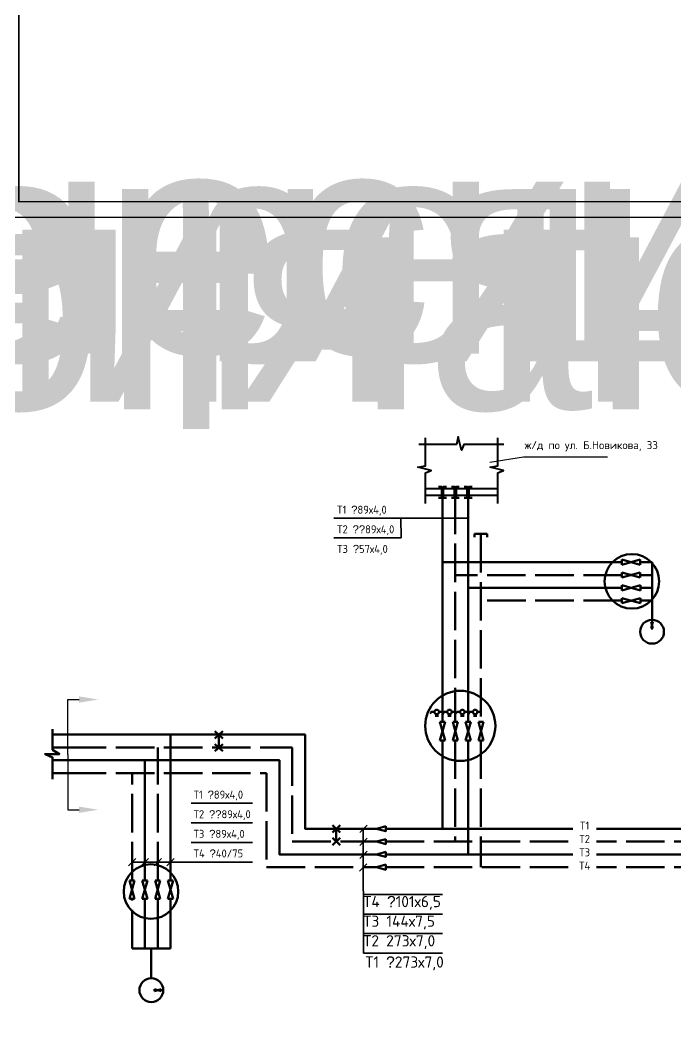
# Model space of a CAD drawing. Header units: metres. Extents: x 1981 to 7362, y 1229 to 3678.
# Drawn here: x 3668.9 to 3873.5, y 1729.9 to 2044.3 of the extents above; entities that cross this region are included whole.
import ezdxf
from ezdxf.enums import TextEntityAlignment as Align

# ---------------------------------------------------------------- set-up
doc = ezdxf.new("R2018")
doc.units = ezdxf.units.M
doc.linetypes.add('ACAD_ISO02W100', pattern=[15, 12, -3])
for name, color, linetype, lineweight in [('3 Оъекты сущ.', 7, 'Continuous', 30), ('7 тонкие', 7, 'Continuous', 20), ('Объекты проект.', 1, 'Continuous', 80), ('Основной', 255, 'Continuous', 50), ('Размер 3.5', 250, 'Continuous', 35), ('Размерный', 4, 'Continuous', 30)]:
    doc.layers.add(name, color=color, linetype=linetype, lineweight=lineweight)
doc.layers.add('Форматы', color=7, linetype='Continuous')
doc.styles.add('-ISOCPEUR-', font='isocpeur.ttf')
doc.styles.add('GOST-2.304_Type-B', font='GOST Common.ttf')
doc.styles.get("Standard").update_dxf_attribs({"font": 'GOST Common.ttf'})

# ---------------------------------------------------------------- blocks, each defined once
blk = doc.blocks.new('*U143')
blk.add_lwpolyline([(0, 0), (420, 0), (420, -297), (0, -297)], close=True)
at = {"const_width": 0.5}
blk.add_lwpolyline([(20, -5), (415, -5), (415, -292), (20, -292)], close=True, dxfattribs=at)
at = {"style": 'GOST-2.304_Type-B'}
blk.add_attdef('РАЗРАБОТАЛ', text='', height=2.5, dxfattribs=at).set_placement((250.5, -264.22), align=Align.MIDDLE_LEFT)
at = {"style": 'GOST-2.304_Type-B', "flags": 8}
for tag, height, p in [('ДАТА', 2.5, (290.07, -264.4)), ('ЛИСТ', 3, (386.39, -271.92)), ('ЛИСТОВ', 3, (403.89, -271.92)), ('ФОРМАТ', 3, (380.97, -294.75))]:
    blk.add_attdef(tag, text='', height=height, dxfattribs=at).set_placement(p, align=Align.MIDDLE_CENTER)
at = {"style": 'GOST-2.304_Type-B'}
blk.add_attdef('ПРОВЕРИЛ', (250.75, -270.73), '', height=2.5, dxfattribs=at)
at = {"lineweight": 30, "flags": 104}
for tag, p in [('ТЕПЛОВЫЕ_СЕТИ', (330, -269.5)), ('ИМЯ_ЧЕРТЕЖА', (330, -284.5))]:
    blk.add_attdef(tag, text='', height=3, dxfattribs=at).set_placement(p, align=Align.MIDDLE_CENTER)
blk = doc.blocks.new('*U142')
at = {"style": 'GOST-2.304_Type-B'}
blk.add_attdef('РАЗРАБОТАЛ', text='', height=2.5, dxfattribs=at).set_placement((40.5, -264.22), align=Align.MIDDLE_LEFT)
at = {"style": 'GOST-2.304_Type-B', "flags": 8}
for tag, height, p in [('ДАТА', 2.5, (80.07, -264.4)), ('ЛИСТ', 3, (176.39, -271.92)), ('ЛИСТОВ', 3, (193.89, -271.92)), ('ФОРМАТ', 3, (170.97, -294.75))]:
    blk.add_attdef(tag, text='', height=height, dxfattribs=at).set_placement(p, align=Align.MIDDLE_CENTER)
at = {"style": 'GOST-2.304_Type-B'}
blk.add_attdef('ПРОВЕРИЛ', (40.75, -270.73), '', height=2.5, dxfattribs=at)
at = {"lineweight": 30, "flags": 104}
for tag, p in [('ТЕПЛОВЫЕ_СЕТИ', (120, -269.5)), ('ИМЯ_ЧЕРТЕЖА', (120, -284.5))]:
    blk.add_attdef(tag, text='', height=3, dxfattribs=at).set_placement(p, align=Align.MIDDLE_CENTER)

msp = doc.modelspace()

# ---------------------------------------------------------------- linework, layer by layer
at = {"lineweight": 60}
for p, q in [((3856.609, 1874.203), (3856.609, 1875.809)), ((3856.609, 1875.809), (3862.388, 1874.203)), ((3862.388, 1875.809), (3856.609, 1874.203)), ((3862.388, 1874.203), (3862.388, 1875.809)), ((3866.048, 1875.006), (3866.048, 1863.006)), ((3856.609, 1870.203), (3856.609, 1871.809)), ((3856.609, 1871.809), (3862.388, 1870.203)), ((3862.388, 1871.809), (3856.609, 1870.203)), ((3862.388, 1870.203), (3862.388, 1871.809)), ((3856.619, 1866.203), (3856.619, 1867.809)), ((3856.619, 1867.809), (3862.398, 1866.203)), ((3862.398, 1867.809), (3856.619, 1866.203)), ((3862.398, 1866.203), (3862.398, 1867.809)), ((3856.619, 1863.809), (3862.398, 1862.203)), ((3862.398, 1863.809), (3856.619, 1862.203)), ((3862.398, 1862.203), (3862.398, 1863.809)), ((3866.048, 1863.006), (3866.048, 1856.34)), ((3865.766, 1856.34), (3866.331, 1856.34)), ((3866.331, 1856.34), (3865.766, 1854.305)), ((3866.331, 1854.305), (3865.766, 1856.34)), ((3865.766, 1854.305), (3866.331, 1854.305)), ((3797.282, 1828.246), (3798.142, 1828.246)), ((3799.395, 1826.993), (3798.321, 1826.993)), ((3798.858, 1827.53), (3798.858, 1826.993)), ((3799.574, 1828.246), (3800.648, 1828.246)), ((3801.282, 1828.246), (3802.142, 1828.246)), ((3803.395, 1826.993), (3802.321, 1826.993)), ((3802.858, 1827.53), (3802.858, 1826.993)), ((3803.574, 1828.246), (3804.648, 1828.246)), ((3805.282, 1828.246), (3806.142, 1828.246)), ((3807.395, 1826.993), (3806.321, 1826.993)), ((3806.858, 1827.53), (3806.858, 1826.993)), ((3807.574, 1828.246), (3808.648, 1828.246)), ((3809.282, 1828.246), (3810.142, 1828.246)), ((3811.395, 1826.993), (3810.321, 1826.993)), ((3810.858, 1827.53), (3810.858, 1826.993)), ((3811.574, 1828.246), (3812.648, 1828.246)), ((3799.845, 1825.151), (3801.451, 1825.151)), ((3801.451, 1819.372), (3799.845, 1825.151)), ((3801.451, 1825.151), (3799.845, 1819.372)), ((3805.451, 1825.151), (3803.845, 1825.151)), ((3803.845, 1819.372), (3805.451, 1825.151)), ((3803.845, 1825.151), (3805.451, 1819.372)), ((3809.451, 1825.151), (3807.845, 1825.151)), ((3807.845, 1819.372), (3809.451, 1825.151)), ((3807.845, 1825.151), (3809.451, 1819.372)), ((3813.451, 1825.151), (3811.845, 1825.151)), ((3811.845, 1819.372), (3813.451, 1825.151)), ((3811.845, 1825.151), (3813.451, 1819.372)), ((3732.117, 1819.96), (3729.658, 1822.21)), ((3729.658, 1819.96), (3732.117, 1822.21)), ((3730.887, 1817.085), (3730.887, 1821.085)), ((3732.117, 1815.96), (3729.658, 1818.21)), ((3729.658, 1815.96), (3732.117, 1818.21)), ((3799.845, 1819.372), (3801.451, 1819.372)), ((3803.845, 1819.372), (3805.451, 1819.372)), ((3807.845, 1819.372), (3809.451, 1819.372)), ((3811.845, 1819.372), (3813.451, 1819.372)), ((3768.745, 1790.654), (3766.287, 1792.904)), ((3766.287, 1790.654), (3768.745, 1792.904)), ((3767.516, 1787.779), (3767.516, 1791.779)), ((3768.745, 1786.654), (3766.287, 1788.904)), ((3766.287, 1786.654), (3768.745, 1788.904)), ((3702.98, 1775.647), (3704.586, 1775.647)), ((3704.586, 1775.647), (3702.98, 1769.868)), ((3704.586, 1769.868), (3702.98, 1775.647)), ((3706.98, 1775.647), (3708.586, 1775.647)), ((3708.586, 1775.647), (3706.98, 1769.868)), ((3708.586, 1769.868), (3706.98, 1775.647)), ((3710.98, 1775.647), (3712.586, 1775.647)), ((3712.586, 1775.647), (3710.98, 1769.868)), ((3712.586, 1769.868), (3710.98, 1775.647)), ((3714.98, 1775.647), (3716.586, 1775.647)), ((3716.586, 1775.647), (3714.98, 1769.868)), ((3716.586, 1769.868), (3714.98, 1775.647)), ((3702.98, 1769.868), (3704.586, 1769.868)), ((3706.98, 1769.868), (3708.586, 1769.868)), ((3710.98, 1769.868), (3712.586, 1769.868)), ((3714.98, 1769.868), (3716.586, 1769.868)), ((3703.783, 1754.429), (3715.783, 1754.429)), ((3709.783, 1754.429), (3709.783, 1745.445)), ((3710.796, 1741.109), (3710.796, 1741.675)), ((3712.831, 1741.675), (3710.796, 1741.109)), ((3710.796, 1741.675), (3712.831, 1741.109)), ((3712.831, 1741.109), (3712.831, 1741.675))]:
    msp.add_line(p, q, dxfattribs=at)
at = {"color": 5, "linetype": 'ACAD_ISO02W100', "lineweight": 50}
for p, q in [((3711.783, 1775.647), (3711.783, 1817.164)), ((3804.648, 1819.372), (3804.648, 1787.779))]:
    msp.add_line(p, q, dxfattribs=at)
at = {"color": 4, "lineweight": 60}
msp.add_line((3808.648, 1819.149), (3808.648, 1783.779), dxfattribs=at)
at = {"color": 6, "linetype": 'ACAD_ISO02W100', "lineweight": 50}
for p, q in [((3812.648, 1819.372), (3812.648, 1779.779)), ((3703.783, 1775.647), (3703.783, 1809.164)), ((3782.925, 1779.779), (3969.974, 1779.779)), ((3703.783, 1754.429), (3703.783, 1769.868))]:
    msp.add_line(p, q, dxfattribs=at)
at = {"color": 7, "lineweight": 50, "ltscale": 0.5}
for points in [[(3799.418, 1898.555), (3800.408, 1898.555), (3800.408, 1895.113), (3799.418, 1895.113)], [(3801.899, 1898.555), (3800.908, 1898.555), (3800.908, 1895.113), (3801.899, 1895.113)], [(3803.418, 1898.555), (3804.408, 1898.555), (3804.408, 1895.113), (3803.418, 1895.113)], [(3805.899, 1898.555), (3804.908, 1898.555), (3804.908, 1895.113), (3805.899, 1895.113)], [(3807.418, 1898.555), (3808.408, 1898.555), (3808.408, 1895.113), (3807.418, 1895.113)], [(3809.899, 1898.555), (3808.908, 1898.555), (3808.908, 1895.113), (3809.899, 1895.113)]]:
    msp.add_lwpolyline(points, dxfattribs=at)
at = {"color": 5, "linetype": 'ACAD_ISO02W100', "lineweight": 50}
for points in [[(3804.631, 1895.805), (3804.631, 1825.151)], [(3856.609, 1871.006), (3804.631, 1871.006)], [(3683.741, 1817.164), (3753.782, 1817.164), (3753.782, 1787.779), (3780.036, 1787.779)], [(3782.925, 1787.779), (3943.467, 1787.779), (3943.467, 1817.164), (3977.974, 1817.164), (3977.974, 1787.779), (4042.938, 1787.779)]]:
    msp.add_lwpolyline(points, dxfattribs=at)
at = {"color": 4, "lineweight": 60}
for points in [[(3808.665, 1895.805), (3808.665, 1825.151)], [(3856.619, 1867.006), (3808.665, 1867.006)]]:
    msp.add_lwpolyline(points, dxfattribs=at)
at = {"color": 6, "linetype": 'ACAD_ISO02W100', "lineweight": 50}
for points in [[(3812.648, 1883.818), (3810.648, 1883.818), (3810.648, 1882.818)], [(3812.648, 1883.818), (3812.648, 1825.151)], [(3812.648, 1883.818), (3814.648, 1883.818), (3814.648, 1882.818)], [(3856.619, 1863.006), (3812.648, 1863.006)], [(3683.741, 1809.164), (3745.782, 1809.164), (3745.782, 1779.779), (3780.036, 1779.779)]]:
    msp.add_lwpolyline(points, dxfattribs=at)
at = {"lineweight": 50}
msp.add_lwpolyline([(3856.619, 1863.809), (3856.619, 1862.203)], dxfattribs=at)
at = {"lineweight": 60}
for points in [[(3782.925, 1792.582), (3780.036, 1791.779), (3782.925, 1790.977)], [(3782.925, 1788.582), (3780.036, 1787.779), (3782.925, 1786.977)], [(3782.925, 1784.582), (3780.036, 1783.779), (3782.925, 1782.977)], [(3782.925, 1780.582), (3780.036, 1779.779), (3782.925, 1778.977)]]:
    msp.add_lwpolyline(points, close=True, dxfattribs=at)
for centre, radius in [((3866.048, 1853.308), 3.72), ((3798.858, 1828.246), 0.716), ((3802.858, 1828.246), 0.716), ((3806.858, 1828.246), 0.716), ((3810.858, 1828.246), 0.716), ((3709.799, 1741.392), 3.72)]:
    msp.add_circle(centre, radius, dxfattribs=at)
for centre in [(3797.264, 1827.972), (3801.264, 1827.972), (3805.264, 1827.972), (3809.264, 1827.972)]:
    msp.add_arc(centre, 0.274, 86.2591, 244.72194, dxfattribs=at)
at = {"layer": '3 Оъекты сущ.', "lineweight": 40, "ltscale": 50}
for points in [[(3795.374, 1893.308), (3795.374, 1902.895), (3797.105, 1903.675), (3792.956, 1904.639), (3795.374, 1905.153), (3795.374, 1913.804)], [(3819.786, 1911.74), (3807.323, 1911.74), (3806.543, 1910.009), (3805.578, 1914.158), (3805.065, 1911.74), (3793.277, 1911.74)], [(3817.942, 1893.308), (3817.942, 1902.895), (3819.673, 1903.675), (3815.525, 1904.639), (3817.942, 1905.153), (3817.942, 1913.804)], [(3817.942, 1897.905), (3795.374, 1897.905)], [(3817.942, 1895.805), (3795.374, 1895.805)]]:
    msp.add_lwpolyline(points, dxfattribs=at)
at = {"layer": '7 тонкие', "lineweight": 60}
for p, q in [((3683.748, 1821.164), (3678.982, 1821.164)), ((3683.741, 1817.164), (3678.982, 1817.164)), ((3683.744, 1813.164), (3678.996, 1813.168)), ((3683.741, 1809.164), (3678.989, 1809.168))]:
    msp.add_line(p, q, dxfattribs=at)
msp.add_lwpolyline([(3678.982, 1822.877), (3678.982, 1816.476), (3681.095, 1815.112), (3676.646, 1815.112), (3678.997, 1814.082), (3678.991, 1807.243)], dxfattribs=at)
at = {"layer": 'Объекты проект.', "lineweight": 60}
for p, q in [((3866.048, 1875.006), (3862.388, 1875.006)), ((3715.783, 1775.647), (3715.783, 1821.164)), ((3800.648, 1819.372), (3800.648, 1791.779)), ((3782.925, 1791.779), (3939.467, 1791.779)), ((3715.783, 1754.429), (3715.783, 1769.868))]:
    msp.add_line(p, q, dxfattribs=at)
at = {"layer": 'Объекты проект.', "color": 5, "lineweight": 60}
for p, q in [((3866.048, 1871.006), (3862.388, 1871.006)), ((3711.783, 1754.429), (3711.783, 1769.868))]:
    msp.add_line(p, q, dxfattribs=at)
at = {"layer": 'Объекты проект.', "color": 4, "lineweight": 60}
for p, q in [((3866.048, 1867.006), (3862.398, 1867.006)), ((3707.783, 1775.647), (3707.783, 1813.164)), ((3782.925, 1783.779), (3973.974, 1783.779)), ((3707.783, 1754.429), (3707.783, 1769.868))]:
    msp.add_line(p, q, dxfattribs=at)
at = {"layer": 'Объекты проект.', "color": 6, "lineweight": 60}
msp.add_line((3866.048, 1863.006), (3862.398, 1863.006), dxfattribs=at)
at = {"layer": 'Объекты проект.', "lineweight": 60}
for points in [[(3800.634, 1895.813), (3800.648, 1825.151)], [(3856.609, 1875.006), (3800.638, 1874.995)], [(3683.741, 1821.164), (3757.782, 1821.164), (3757.782, 1791.779), (3780.036, 1791.779)]]:
    msp.add_lwpolyline(points, dxfattribs=at)
at = {"layer": 'Объекты проект.', "color": 4, "lineweight": 60}
msp.add_lwpolyline([(3683.741, 1813.164), (3749.782, 1813.164), (3749.782, 1783.779), (3780.036, 1783.779)], dxfattribs=at)
at = {"layer": 'Основной', "lineweight": 25}
msp.add_lwpolyline([(3852.141, 1907.786), (3825.978, 1907.786), (3815.384, 1906.165)], dxfattribs=at)
at = {"layer": 'Основной'}
for centre, radius in [((3859.77, 1869.029), 8.519), ((3806.202, 1823.902), 10.953), ((3709.692, 1772.179), 8.519)]:
    msp.add_circle(centre, radius, dxfattribs=at)
at = {"layer": 'Размер 3.5'}
for p, q in [((3766.734, 1888.722), (3808.665, 1888.722)), ((3766.734, 1882.603), (3787.773, 1882.603)), ((3741.323, 1799.752), (3722.27, 1799.752)), ((3741.323, 1793.633), (3722.27, 1793.633)), ((3774.886, 1790.634), (3777.177, 1792.925)), ((3775.905, 1791.779), (3776.032, 1752.911)), ((3774.886, 1786.508), (3777.177, 1788.798)), ((3741.323, 1787.513), (3722.27, 1787.513)), ((3702.638, 1780.186), (3704.928, 1782.476)), ((3706.638, 1780.186), (3708.928, 1782.476)), ((3710.638, 1780.186), (3712.928, 1782.476)), ((3714.638, 1780.186), (3716.928, 1782.476)), ((3774.886, 1782.508), (3777.177, 1784.798)), ((3722.27, 1781.331), (3703.783, 1781.331)), ((3741.323, 1781.394), (3722.27, 1781.394)), ((3774.76, 1778.508), (3777.05, 1780.798)), ((3800.635, 1771.269), (3776.032, 1771.269)), ((3800.635, 1765.15), (3776.032, 1765.15)), ((3800.635, 1759.03), (3776.032, 1759.03)), ((3800.635, 1752.911), (3776.032, 1752.911))]:
    msp.add_line(p, q, dxfattribs=at)
msp.add_lwpolyline([(3787.773, 1882.603), (3787.7, 1888.722)], dxfattribs=at)
at = {"layer": 'Размерный', "color": 7, "lineweight": 30}
for p, q in [((3683.743, 1814.923), (3683.751, 1832.135)), ((3683.751, 1832.135), (3687.244, 1832.133)), ((3683.743, 1814.923), (3683.751, 1797.711)), ((3683.751, 1797.711), (3687.244, 1797.713))]:
    msp.add_line(p, q, dxfattribs=at)
for points in [[(3687.244, 1831.137), (3693.224, 1832.131), (3687.245, 1833.13)], [(3687.244, 1798.71), (3693.224, 1797.716), (3687.245, 1796.716)]]:
    msp.add_solid(points, dxfattribs=at)

# ---------------------------------------------------------------- block references
at = {"layer": 'Форматы'}
ref = msp.add_blockref('*U142', (2943.994, 2279.592), dxfattribs=at)
lines = msp.add_mtext('Общие указания по пожарной безопасности и защите окружающей среды', dxfattribs={"layer": '0', "insert": (3063.994, 1995.092), "char_height": 70, "attachment_point": 1})
ref.add_attrib('ИМЯ_ЧЕРТЕЖА', '', (3063.994, 1995.092), dxfattribs={"flags": 104}).embed_mtext(lines)
lines = msp.add_mtext('Тепломеханические решения тепловых сетей', dxfattribs={"layer": '0', "insert": (3063.994, 2010.092), "char_height": 70, "attachment_point": 1})
ref.add_attrib('ТЕПЛОВЫЕ_СЕТИ', '', (3063.994, 2010.092), dxfattribs={"flags": 104}).embed_mtext(lines)
msp.add_blockref('*U143', (3648.421, 2279.592), dxfattribs=at)
ref = msp.add_blockref('*U143', (2228.058, 2277.24), dxfattribs=at)
lines = msp.add_mtext('Тепломеханические решения тепловых сетей', dxfattribs={"layer": '0', "insert": (2558.058, 2007.74), "char_height": 70, "attachment_point": 1})
ref.add_attrib('ТЕПЛОВЫЕ_СЕТИ', '', (2558.058, 2007.74), dxfattribs={"flags": 104}).embed_mtext(lines)
ref = msp.add_blockref('*U142', (2688.556, 2277.24), dxfattribs=at)
lines = msp.add_mtext('Общие данные (Окончание)', dxfattribs={"layer": '0', "insert": (2808.556, 1992.74), "char_height": 70, "attachment_point": 1})
ref.add_attrib('ИМЯ_ЧЕРТЕЖА', '', (2808.556, 1992.74), dxfattribs={"flags": 104}).embed_mtext(lines)
lines = msp.add_mtext('Тепломеханические решения тепловых сетей', dxfattribs={"layer": '0', "insert": (2808.556, 2007.74), "char_height": 70, "attachment_point": 1})
ref.add_attrib('ТЕПЛОВЫЕ_СЕТИ', '', (2808.556, 2007.74), dxfattribs={"flags": 104}).embed_mtext(lines)

# ---------------------------------------------------------------- texts
at = {"char_height": 2.5, "attachment_point": 1}
for s, insert in [('Т1 {\\fArial|b0|i0|c0|p34;\x9d}89х4,0', (3767.784, 1892.65)), ('Т2 {\\fArial|b0|i0|c204|p34;\x9d\x9d}89х4,0', (3767.784, 1886.531)), ('Т3 {\\fArial|b0|i0|c204|p34;\x9d}57х4,0', (3767.784, 1880.411)), ('Т1 \x9d89х4,0', (3722.967, 1803.68)), ('Т2 {\\fArial|b0|i0|c204|p34;\x9d\x9d}89х4,0', (3722.967, 1797.561)), ('Т3 {\\fArial|b0|i0|c204|p34;\x9d}89х4,0', (3722.967, 1791.441)), ('Т4 {\\fArial|b0|i0|c204|p34;\x9d}40/75', (3722.967, 1785.322))]:
    msp.add_mtext_dynamic_manual_height_columns(s, width=23.76088, gutter_width=12.5, heights=[0], dxfattribs=dict(at, insert=insert))
at = {"layer": 'Основной', "lineweight": 25, "insert": (3826.278, 1912.81), "char_height": 2.5, "attachment_point": 1, "style": '-ISOCPEUR-'}
msp.add_mtext_dynamic_manual_height_columns('ж/д по ул. Б.Новикова, 33', width=41.37011, gutter_width=17.5, heights=[0], dxfattribs=at)
at = {"layer": 'Размерный', "color": 7, "style": '-ISOCPEUR-'}
for s, p in [('Т4 %%157101х6,5', (3775.985, 1767.291)), ('Т3 144х7,5', (3775.985, 1761.171)), ('Т2 273х7,0', (3775.985, 1755.052)), ('Т1 %%157273х7,0', (3776.595, 1748.411))]:
    msp.add_text(s, height=3.5, dxfattribs=at).set_placement(p)

# ---------------------------------------------------------------- next in the draw order: texts
at = {"lineweight": 50, "insert": (3842.652, 1794.022), "char_height": 2.5, "attachment_point": 1, "bg_fill": 3, "box_fill_scale": 1.5, "bg_fill_color": 256, "bg_fill_transparency": 0}
msp.add_mtext_dynamic_manual_height_columns('\\pxqc;Т1\\PТ2\\PТ3\\PТ4', width=4.73694, gutter_width=12.5, heights=[15.789], dxfattribs=at)

doc.saveas('drawing.dxf')
